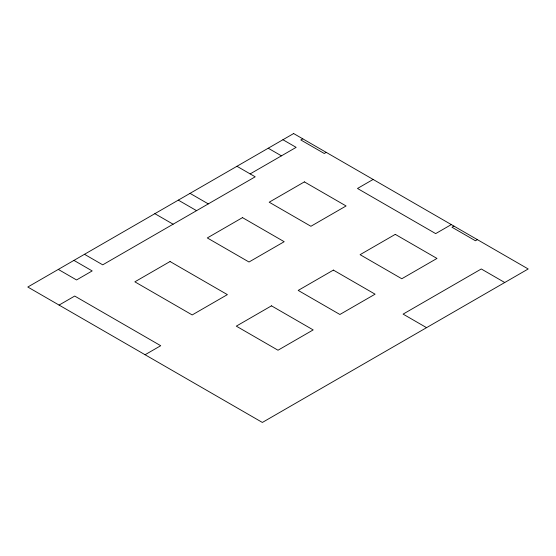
<?xml version="1.0" encoding="UTF-8"?>
<svg xmlns="http://www.w3.org/2000/svg" width="556" height="556" viewBox="0 0 556 556"><rect width="100%" height="100%" fill="white"/><g stroke="black" fill="none" stroke-linecap="round" stroke-linejoin="round"><path stroke-width="0.83" d="M302.756 138.812L300.803 139.945L324.259 153.484L326.219 152.358M250.165 173.903L296.139 147.361L282.928 139.73M59.075 305.084L74.712 296.056L160.719 345.714L145.081 354.742M373.132 179.442L357.494 188.47L435.682 233.61L451.319 224.582M453.918 226.09L451.965 227.216L475.422 240.762L477.382 239.629M504.744 282.517L481.287 268.972L403.1 314.112L426.556 327.658M268.228 148.223L281.44 155.847M236.953 166.279L255.197 176.808L102.728 264.837L84.484 254.3M190.041 193.363L208.285 203.892M178.309 200.132L196.553 210.661M154.853 213.671L173.097 224.207M73.941 260.389L92.185 270.925L76.547 279.953L58.304 269.417M293.637 133.551L27.8 287.028L262.362 422.449L528.2 268.972L293.637 133.551M242.492 217.625L207.305 237.94L249.005 262.015L284.192 241.7L242.492 217.625M304.389 181.888L269.201 202.203L310.901 226.278L346.089 205.963L304.389 181.888M170.046 261.522L134.858 281.829L192.195 314.939L227.383 294.624L170.046 261.522M271.481 305.835L236.3 326.15L278 350.224L313.181 329.91L271.481 305.835M333.385 270.098L298.197 290.413L339.897 314.487L375.085 294.173L333.385 270.098M395.281 234.361L360.093 254.676L401.793 278.751L436.981 258.436L395.281 234.361"/></g></svg>
